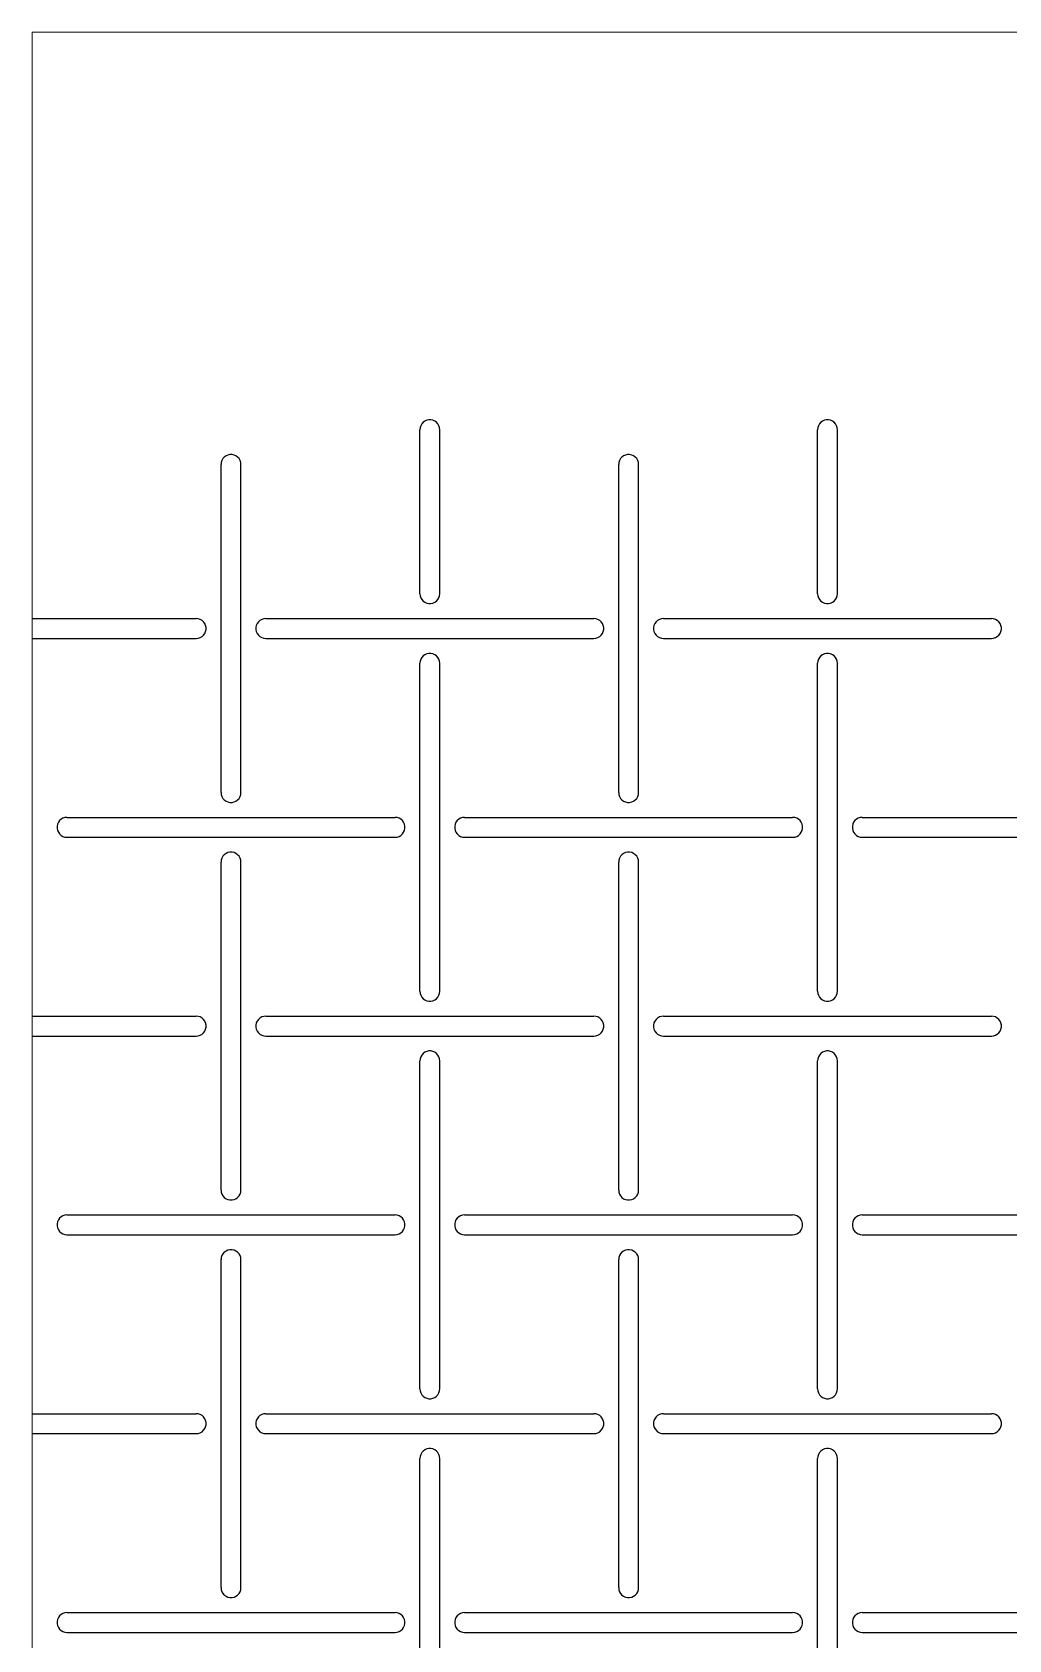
# Model space of a CAD drawing. Header units: metres. Extents: x 0 to 100, y -20 to 320.
# Drawn here: x 0 to 49.1, y 239.1 to 320 of the extents above; entities that cross this region are included whole.
import ezdxf

# ---------------------------------------------------------------- set-up
doc = ezdxf.new("R2010")
doc.units = ezdxf.units.M

msp = doc.modelspace()

# ---------------------------------------------------------------- linework, layer by layer
at = {"lineweight": 0}
for p, q in [((0, -20), (0, 320)), ((0, 320), (100, 320))]:
    msp.add_line(p, q, dxfattribs=at)
for p, q in [((19.511, 300.104), (19.5, 300)), ((19.543, 300.203), (19.511, 300.104)), ((19.595, 300.294), (19.543, 300.203)), ((19.665, 300.372), (19.595, 300.294)), ((19.75, 300.433), (19.665, 300.372)), ((19.845, 300.476), (19.75, 300.433)), ((19.948, 300.497), (19.845, 300.476)), ((20.052, 300.497), (19.948, 300.497)), ((20.155, 300.476), (20.052, 300.497)), ((20.25, 300.433), (20.155, 300.476)), ((20.335, 300.372), (20.25, 300.433)), ((20.405, 300.294), (20.335, 300.372)), ((20.457, 300.203), (20.405, 300.294)), ((20.489, 300.104), (20.457, 300.203)), ((20.5, 300), (20.489, 300.104)), ((39.511, 300.104), (39.5, 300)), ((39.543, 300.203), (39.511, 300.104)), ((39.595, 300.294), (39.543, 300.203)), ((39.665, 300.372), (39.595, 300.294)), ((39.75, 300.433), (39.665, 300.372)), ((39.845, 300.476), (39.75, 300.433)), ((39.948, 300.497), (39.845, 300.476)), ((40.052, 300.497), (39.948, 300.497)), ((40.155, 300.476), (40.052, 300.497)), ((40.25, 300.433), (40.155, 300.476)), ((40.335, 300.372), (40.25, 300.433)), ((40.405, 300.294), (40.335, 300.372)), ((40.457, 300.203), (40.405, 300.294)), ((40.489, 300.104), (40.457, 300.203)), ((40.5, 300), (40.489, 300.104)), ((19.5, 291.75), (19.5, 300)), ((20.5, 291.75), (20.5, 300)), ((39.5, 291.75), (39.5, 300)), ((40.5, 291.75), (40.5, 300)), ((9.543, 298.453), (9.511, 298.354)), ((9.595, 298.544), (9.543, 298.453)), ((9.665, 298.622), (9.595, 298.544)), ((9.75, 298.683), (9.665, 298.622)), ((9.845, 298.726), (9.75, 298.683)), ((9.948, 298.747), (9.845, 298.726)), ((10.052, 298.747), (9.948, 298.747)), ((10.155, 298.726), (10.052, 298.747)), ((10.25, 298.683), (10.155, 298.726)), ((10.335, 298.622), (10.25, 298.683)), ((10.405, 298.544), (10.335, 298.622)), ((10.457, 298.453), (10.405, 298.544)), ((10.489, 298.354), (10.457, 298.453)), ((29.543, 298.453), (29.511, 298.354)), ((29.595, 298.544), (29.543, 298.453)), ((29.665, 298.622), (29.595, 298.544)), ((29.75, 298.683), (29.665, 298.622)), ((29.845, 298.726), (29.75, 298.683)), ((29.948, 298.747), (29.845, 298.726)), ((30.052, 298.747), (29.948, 298.747)), ((30.155, 298.726), (30.052, 298.747)), ((30.25, 298.683), (30.155, 298.726)), ((30.335, 298.622), (30.25, 298.683)), ((30.405, 298.544), (30.335, 298.622)), ((30.457, 298.453), (30.405, 298.544)), ((30.489, 298.354), (30.457, 298.453)), ((9.511, 298.354), (9.5, 298.25)), ((9.5, 281.75), (9.5, 298.25)), ((10.5, 298.25), (10.489, 298.354)), ((10.5, 281.75), (10.5, 298.25)), ((29.511, 298.354), (29.5, 298.25)), ((29.5, 281.75), (29.5, 298.25)), ((30.5, 298.25), (30.489, 298.354)), ((30.5, 281.75), (30.5, 298.25)), ((19.5, 291.75), (19.511, 291.646)), ((19.511, 291.646), (19.543, 291.547)), ((19.543, 291.547), (19.595, 291.456)), ((19.595, 291.456), (19.665, 291.378)), ((19.665, 291.378), (19.75, 291.317)), ((19.75, 291.317), (19.845, 291.274)), ((19.845, 291.274), (19.948, 291.253)), ((19.948, 291.253), (20.052, 291.253)), ((20.052, 291.253), (20.155, 291.274)), ((20.155, 291.274), (20.25, 291.317)), ((20.25, 291.317), (20.335, 291.378)), ((20.335, 291.378), (20.405, 291.456)), ((20.405, 291.456), (20.457, 291.547)), ((20.457, 291.547), (20.489, 291.646)), ((20.489, 291.646), (20.5, 291.75)), ((39.5, 291.75), (39.511, 291.646)), ((39.511, 291.646), (39.543, 291.547)), ((39.543, 291.547), (39.595, 291.456)), ((39.595, 291.456), (39.665, 291.378)), ((39.665, 291.378), (39.75, 291.317)), ((39.75, 291.317), (39.845, 291.274)), ((39.845, 291.274), (39.948, 291.253)), ((39.948, 291.253), (40.052, 291.253)), ((40.052, 291.253), (40.155, 291.274)), ((40.155, 291.274), (40.25, 291.317)), ((40.25, 291.317), (40.335, 291.378)), ((40.335, 291.378), (40.405, 291.456)), ((40.405, 291.456), (40.457, 291.547)), ((40.457, 291.547), (40.489, 291.646)), ((40.489, 291.646), (40.5, 291.75)), ((0, 290.5), (8.25, 290.5)), ((8.354, 290.489), (8.25, 290.5)), ((8.453, 290.457), (8.354, 290.489)), ((8.544, 290.405), (8.453, 290.457)), ((8.622, 290.335), (8.544, 290.405)), ((11.456, 290.405), (11.378, 290.335)), ((11.547, 290.457), (11.456, 290.405)), ((11.646, 290.489), (11.547, 290.457)), ((11.75, 290.5), (11.646, 290.489)), ((11.75, 290.5), (28.25, 290.5)), ((28.354, 290.489), (28.25, 290.5)), ((28.453, 290.457), (28.354, 290.489)), ((28.544, 290.405), (28.453, 290.457)), ((28.622, 290.335), (28.544, 290.405)), ((31.456, 290.405), (31.378, 290.335)), ((31.547, 290.457), (31.456, 290.405)), ((31.646, 290.489), (31.547, 290.457)), ((31.75, 290.5), (31.646, 290.489)), ((31.75, 290.5), (48.25, 290.5)), ((48.354, 290.489), (48.25, 290.5)), ((48.453, 290.457), (48.354, 290.489)), ((48.544, 290.405), (48.453, 290.457)), ((48.622, 290.335), (48.544, 290.405)), ((8.354, 289.511), (8.453, 289.543)), ((8.453, 289.543), (8.544, 289.595)), ((8.544, 289.595), (8.622, 289.665)), ((8.683, 290.25), (8.622, 290.335)), ((8.622, 289.665), (8.683, 289.75)), ((8.726, 290.155), (8.683, 290.25)), ((8.683, 289.75), (8.726, 289.845)), ((8.747, 290.052), (8.726, 290.155)), ((8.726, 289.845), (8.747, 289.948)), ((8.747, 289.948), (8.747, 290.052)), ((11.274, 290.155), (11.253, 290.052)), ((11.253, 290.052), (11.253, 289.948)), ((11.253, 289.948), (11.274, 289.845)), ((11.317, 290.25), (11.274, 290.155)), ((11.274, 289.845), (11.317, 289.75)), ((11.378, 290.335), (11.317, 290.25)), ((11.317, 289.75), (11.378, 289.665)), ((11.378, 289.665), (11.456, 289.595)), ((11.456, 289.595), (11.547, 289.543)), ((11.547, 289.543), (11.646, 289.511)), ((28.354, 289.511), (28.453, 289.543)), ((28.453, 289.543), (28.544, 289.595)), ((28.544, 289.595), (28.622, 289.665)), ((28.683, 290.25), (28.622, 290.335)), ((28.622, 289.665), (28.683, 289.75)), ((28.726, 290.155), (28.683, 290.25)), ((28.683, 289.75), (28.726, 289.845)), ((28.747, 290.052), (28.726, 290.155)), ((28.726, 289.845), (28.747, 289.948)), ((28.747, 289.948), (28.747, 290.052)), ((31.274, 290.155), (31.253, 290.052)), ((31.253, 290.052), (31.253, 289.948)), ((31.253, 289.948), (31.274, 289.845)), ((31.317, 290.25), (31.274, 290.155)), ((31.274, 289.845), (31.317, 289.75)), ((31.378, 290.335), (31.317, 290.25)), ((31.317, 289.75), (31.378, 289.665)), ((31.378, 289.665), (31.456, 289.595)), ((31.456, 289.595), (31.547, 289.543)), ((31.547, 289.543), (31.646, 289.511)), ((48.354, 289.511), (48.453, 289.543)), ((48.453, 289.543), (48.544, 289.595)), ((48.544, 289.595), (48.622, 289.665)), ((48.683, 290.25), (48.622, 290.335)), ((48.622, 289.665), (48.683, 289.75)), ((48.726, 290.155), (48.683, 290.25)), ((48.683, 289.75), (48.726, 289.845)), ((48.747, 290.052), (48.726, 290.155)), ((48.726, 289.845), (48.747, 289.948)), ((48.747, 289.948), (48.747, 290.052)), ((0, 289.5), (8.25, 289.5)), ((8.25, 289.5), (8.354, 289.511)), ((11.646, 289.511), (11.75, 289.5)), ((11.75, 289.5), (28.25, 289.5)), ((19.948, 288.747), (19.845, 288.726)), ((20.052, 288.747), (19.948, 288.747)), ((20.155, 288.726), (20.052, 288.747)), ((28.25, 289.5), (28.354, 289.511)), ((31.646, 289.511), (31.75, 289.5)), ((31.75, 289.5), (48.25, 289.5)), ((39.948, 288.747), (39.845, 288.726)), ((40.052, 288.747), (39.948, 288.747)), ((40.155, 288.726), (40.052, 288.747)), ((48.25, 289.5), (48.354, 289.511)), ((19.511, 288.354), (19.5, 288.25)), ((19.5, 271.75), (19.5, 288.25)), ((19.543, 288.453), (19.511, 288.354)), ((19.595, 288.544), (19.543, 288.453)), ((19.665, 288.622), (19.595, 288.544)), ((19.75, 288.683), (19.665, 288.622)), ((19.845, 288.726), (19.75, 288.683)), ((20.25, 288.683), (20.155, 288.726)), ((20.335, 288.622), (20.25, 288.683)), ((20.405, 288.544), (20.335, 288.622)), ((20.457, 288.453), (20.405, 288.544)), ((20.489, 288.354), (20.457, 288.453)), ((20.5, 288.25), (20.489, 288.354)), ((20.5, 271.75), (20.5, 288.25)), ((39.511, 288.354), (39.5, 288.25)), ((39.5, 271.75), (39.5, 288.25)), ((39.543, 288.453), (39.511, 288.354)), ((39.595, 288.544), (39.543, 288.453)), ((39.665, 288.622), (39.595, 288.544)), ((39.75, 288.683), (39.665, 288.622)), ((39.845, 288.726), (39.75, 288.683)), ((40.25, 288.683), (40.155, 288.726)), ((40.335, 288.622), (40.25, 288.683)), ((40.405, 288.544), (40.335, 288.622)), ((40.457, 288.453), (40.405, 288.544)), ((40.489, 288.354), (40.457, 288.453)), ((40.5, 288.25), (40.489, 288.354)), ((40.5, 271.75), (40.5, 288.25)), ((9.5, 281.75), (9.511, 281.646)), ((9.511, 281.646), (9.543, 281.547)), ((9.543, 281.547), (9.595, 281.456)), ((9.595, 281.456), (9.665, 281.378)), ((10.335, 281.378), (10.405, 281.456)), ((10.405, 281.456), (10.457, 281.547)), ((10.457, 281.547), (10.489, 281.646)), ((10.489, 281.646), (10.5, 281.75)), ((29.5, 281.75), (29.511, 281.646)), ((29.511, 281.646), (29.543, 281.547)), ((29.543, 281.547), (29.595, 281.456)), ((29.595, 281.456), (29.665, 281.378)), ((30.335, 281.378), (30.405, 281.456)), ((30.405, 281.456), (30.457, 281.547)), ((30.457, 281.547), (30.489, 281.646)), ((30.489, 281.646), (30.5, 281.75)), ((9.665, 281.378), (9.75, 281.317)), ((9.75, 281.317), (9.845, 281.274)), ((9.845, 281.274), (9.948, 281.253)), ((9.948, 281.253), (10.052, 281.253)), ((10.052, 281.253), (10.155, 281.274)), ((10.155, 281.274), (10.25, 281.317)), ((10.25, 281.317), (10.335, 281.378)), ((29.665, 281.378), (29.75, 281.317)), ((29.75, 281.317), (29.845, 281.274)), ((29.845, 281.274), (29.948, 281.253)), ((29.948, 281.253), (30.052, 281.253)), ((30.052, 281.253), (30.155, 281.274)), ((30.155, 281.274), (30.25, 281.317)), ((30.25, 281.317), (30.335, 281.378)), ((1.274, 280.155), (1.253, 280.052)), ((1.253, 280.052), (1.253, 279.948)), ((1.253, 279.948), (1.274, 279.845)), ((1.317, 280.25), (1.274, 280.155)), ((1.274, 279.845), (1.317, 279.75)), ((1.378, 280.335), (1.317, 280.25)), ((1.456, 280.405), (1.378, 280.335)), ((1.547, 280.457), (1.456, 280.405)), ((1.646, 280.489), (1.547, 280.457)), ((1.75, 280.5), (1.646, 280.489)), ((1.75, 280.5), (18.25, 280.5)), ((18.354, 280.489), (18.25, 280.5)), ((18.453, 280.457), (18.354, 280.489)), ((18.544, 280.405), (18.453, 280.457)), ((18.622, 280.335), (18.544, 280.405)), ((18.683, 280.25), (18.622, 280.335)), ((18.726, 280.155), (18.683, 280.25)), ((18.683, 279.75), (18.726, 279.845)), ((18.747, 280.052), (18.726, 280.155)), ((18.726, 279.845), (18.747, 279.948)), ((18.747, 279.948), (18.747, 280.052)), ((21.274, 280.155), (21.253, 280.052)), ((21.253, 280.052), (21.253, 279.948)), ((21.253, 279.948), (21.274, 279.845)), ((21.317, 280.25), (21.274, 280.155)), ((21.274, 279.845), (21.317, 279.75)), ((21.378, 280.335), (21.317, 280.25)), ((21.456, 280.405), (21.378, 280.335)), ((21.547, 280.457), (21.456, 280.405)), ((21.646, 280.489), (21.547, 280.457)), ((21.75, 280.5), (21.646, 280.489)), ((21.75, 280.5), (38.25, 280.5)), ((38.354, 280.489), (38.25, 280.5)), ((38.453, 280.457), (38.354, 280.489)), ((38.544, 280.405), (38.453, 280.457)), ((38.622, 280.335), (38.544, 280.405)), ((38.683, 280.25), (38.622, 280.335)), ((38.726, 280.155), (38.683, 280.25)), ((38.683, 279.75), (38.726, 279.845)), ((38.747, 280.052), (38.726, 280.155)), ((38.726, 279.845), (38.747, 279.948)), ((38.747, 279.948), (38.747, 280.052)), ((41.274, 280.155), (41.253, 280.052)), ((41.253, 280.052), (41.253, 279.948)), ((41.253, 279.948), (41.274, 279.845)), ((41.317, 280.25), (41.274, 280.155)), ((41.274, 279.845), (41.317, 279.75)), ((41.378, 280.335), (41.317, 280.25)), ((41.456, 280.405), (41.378, 280.335)), ((41.547, 280.457), (41.456, 280.405)), ((41.646, 280.489), (41.547, 280.457)), ((41.75, 280.5), (41.646, 280.489)), ((41.75, 280.5), (58.25, 280.5)), ((1.317, 279.75), (1.378, 279.665)), ((1.378, 279.665), (1.456, 279.595)), ((1.456, 279.595), (1.547, 279.543)), ((1.547, 279.543), (1.646, 279.511)), ((1.646, 279.511), (1.75, 279.5)), ((1.75, 279.5), (18.25, 279.5)), ((18.25, 279.5), (18.354, 279.511)), ((18.354, 279.511), (18.453, 279.543)), ((18.453, 279.543), (18.544, 279.595)), ((18.544, 279.595), (18.622, 279.665)), ((18.622, 279.665), (18.683, 279.75)), ((21.317, 279.75), (21.378, 279.665)), ((21.378, 279.665), (21.456, 279.595)), ((21.456, 279.595), (21.547, 279.543)), ((21.547, 279.543), (21.646, 279.511)), ((21.646, 279.511), (21.75, 279.5)), ((21.75, 279.5), (38.25, 279.5)), ((38.25, 279.5), (38.354, 279.511)), ((38.354, 279.511), (38.453, 279.543)), ((38.453, 279.543), (38.544, 279.595)), ((38.544, 279.595), (38.622, 279.665)), ((38.622, 279.665), (38.683, 279.75)), ((41.317, 279.75), (41.378, 279.665)), ((41.378, 279.665), (41.456, 279.595)), ((41.456, 279.595), (41.547, 279.543)), ((41.547, 279.543), (41.646, 279.511)), ((41.646, 279.511), (41.75, 279.5)), ((41.75, 279.5), (58.25, 279.5)), ((9.511, 278.354), (9.5, 278.25)), ((9.5, 261.75), (9.5, 278.25)), ((9.543, 278.453), (9.511, 278.354)), ((9.595, 278.544), (9.543, 278.453)), ((9.665, 278.622), (9.595, 278.544)), ((9.75, 278.683), (9.665, 278.622)), ((9.845, 278.726), (9.75, 278.683)), ((9.948, 278.747), (9.845, 278.726)), ((10.052, 278.747), (9.948, 278.747)), ((10.155, 278.726), (10.052, 278.747)), ((10.25, 278.683), (10.155, 278.726)), ((10.335, 278.622), (10.25, 278.683)), ((10.405, 278.544), (10.335, 278.622)), ((10.457, 278.453), (10.405, 278.544)), ((10.489, 278.354), (10.457, 278.453)), ((10.5, 278.25), (10.489, 278.354)), ((10.5, 261.75), (10.5, 278.25)), ((29.511, 278.354), (29.5, 278.25)), ((29.5, 261.75), (29.5, 278.25)), ((29.543, 278.453), (29.511, 278.354)), ((29.595, 278.544), (29.543, 278.453)), ((29.665, 278.622), (29.595, 278.544)), ((29.75, 278.683), (29.665, 278.622)), ((29.845, 278.726), (29.75, 278.683)), ((29.948, 278.747), (29.845, 278.726)), ((30.052, 278.747), (29.948, 278.747)), ((30.155, 278.726), (30.052, 278.747)), ((30.25, 278.683), (30.155, 278.726)), ((30.335, 278.622), (30.25, 278.683)), ((30.405, 278.544), (30.335, 278.622)), ((30.457, 278.453), (30.405, 278.544)), ((30.489, 278.354), (30.457, 278.453)), ((30.5, 278.25), (30.489, 278.354)), ((30.5, 261.75), (30.5, 278.25)), ((19.5, 271.75), (19.511, 271.646)), ((20.489, 271.646), (20.5, 271.75)), ((39.5, 271.75), (39.511, 271.646)), ((40.489, 271.646), (40.5, 271.75)), ((19.511, 271.646), (19.543, 271.547)), ((19.543, 271.547), (19.595, 271.456)), ((19.595, 271.456), (19.665, 271.378)), ((19.665, 271.378), (19.75, 271.317)), ((19.75, 271.317), (19.845, 271.274)), ((19.845, 271.274), (19.948, 271.253)), ((19.948, 271.253), (20.052, 271.253)), ((20.052, 271.253), (20.155, 271.274)), ((20.155, 271.274), (20.25, 271.317)), ((20.25, 271.317), (20.335, 271.378)), ((20.335, 271.378), (20.405, 271.456)), ((20.405, 271.456), (20.457, 271.547)), ((20.457, 271.547), (20.489, 271.646)), ((39.511, 271.646), (39.543, 271.547)), ((39.543, 271.547), (39.595, 271.456)), ((39.595, 271.456), (39.665, 271.378)), ((39.665, 271.378), (39.75, 271.317)), ((39.75, 271.317), (39.845, 271.274)), ((39.845, 271.274), (39.948, 271.253)), ((39.948, 271.253), (40.052, 271.253)), ((40.052, 271.253), (40.155, 271.274)), ((40.155, 271.274), (40.25, 271.317)), ((40.25, 271.317), (40.335, 271.378)), ((40.335, 271.378), (40.405, 271.456)), ((40.405, 271.456), (40.457, 271.547)), ((40.457, 271.547), (40.489, 271.646)), ((0, 270.5), (8.25, 270.5)), ((8.354, 270.489), (8.25, 270.5)), ((8.453, 270.457), (8.354, 270.489)), ((8.544, 270.405), (8.453, 270.457)), ((8.622, 270.335), (8.544, 270.405)), ((8.683, 270.25), (8.622, 270.335)), ((8.726, 270.155), (8.683, 270.25)), ((8.747, 270.052), (8.726, 270.155)), ((11.274, 270.155), (11.253, 270.052)), ((11.317, 270.25), (11.274, 270.155)), ((11.378, 270.335), (11.317, 270.25)), ((11.456, 270.405), (11.378, 270.335)), ((11.547, 270.457), (11.456, 270.405)), ((11.646, 270.489), (11.547, 270.457)), ((11.75, 270.5), (11.646, 270.489)), ((11.75, 270.5), (28.25, 270.5)), ((28.354, 270.489), (28.25, 270.5)), ((28.453, 270.457), (28.354, 270.489)), ((28.544, 270.405), (28.453, 270.457)), ((28.622, 270.335), (28.544, 270.405)), ((28.683, 270.25), (28.622, 270.335)), ((28.726, 270.155), (28.683, 270.25)), ((28.747, 270.052), (28.726, 270.155)), ((31.274, 270.155), (31.253, 270.052)), ((31.317, 270.25), (31.274, 270.155)), ((31.378, 270.335), (31.317, 270.25)), ((31.456, 270.405), (31.378, 270.335)), ((31.547, 270.457), (31.456, 270.405)), ((31.646, 270.489), (31.547, 270.457)), ((31.75, 270.5), (31.646, 270.489)), ((31.75, 270.5), (48.25, 270.5)), ((48.354, 270.489), (48.25, 270.5)), ((48.453, 270.457), (48.354, 270.489)), ((48.544, 270.405), (48.453, 270.457)), ((48.622, 270.335), (48.544, 270.405)), ((48.683, 270.25), (48.622, 270.335)), ((48.726, 270.155), (48.683, 270.25)), ((48.747, 270.052), (48.726, 270.155)), ((0, 269.5), (8.25, 269.5)), ((8.25, 269.5), (8.354, 269.511)), ((8.354, 269.511), (8.453, 269.543)), ((8.453, 269.543), (8.544, 269.595)), ((8.544, 269.595), (8.622, 269.665)), ((8.622, 269.665), (8.683, 269.75)), ((8.683, 269.75), (8.726, 269.845)), ((8.726, 269.845), (8.747, 269.948)), ((8.747, 269.948), (8.747, 270.052)), ((11.253, 270.052), (11.253, 269.948)), ((11.253, 269.948), (11.274, 269.845)), ((11.274, 269.845), (11.317, 269.75)), ((11.317, 269.75), (11.378, 269.665)), ((11.378, 269.665), (11.456, 269.595)), ((11.456, 269.595), (11.547, 269.543)), ((11.547, 269.543), (11.646, 269.511)), ((11.646, 269.511), (11.75, 269.5)), ((11.75, 269.5), (28.25, 269.5)), ((28.25, 269.5), (28.354, 269.511)), ((28.354, 269.511), (28.453, 269.543)), ((28.453, 269.543), (28.544, 269.595)), ((28.544, 269.595), (28.622, 269.665)), ((28.622, 269.665), (28.683, 269.75)), ((28.683, 269.75), (28.726, 269.845)), ((28.726, 269.845), (28.747, 269.948)), ((28.747, 269.948), (28.747, 270.052)), ((31.253, 270.052), (31.253, 269.948)), ((31.253, 269.948), (31.274, 269.845)), ((31.274, 269.845), (31.317, 269.75)), ((31.317, 269.75), (31.378, 269.665)), ((31.378, 269.665), (31.456, 269.595)), ((31.456, 269.595), (31.547, 269.543)), ((31.547, 269.543), (31.646, 269.511)), ((31.646, 269.511), (31.75, 269.5)), ((31.75, 269.5), (48.25, 269.5)), ((48.25, 269.5), (48.354, 269.511)), ((48.354, 269.511), (48.453, 269.543)), ((48.453, 269.543), (48.544, 269.595)), ((48.544, 269.595), (48.622, 269.665)), ((48.622, 269.665), (48.683, 269.75)), ((48.683, 269.75), (48.726, 269.845)), ((48.726, 269.845), (48.747, 269.948)), ((48.747, 269.948), (48.747, 270.052)), ((19.595, 268.544), (19.543, 268.453)), ((19.665, 268.622), (19.595, 268.544)), ((19.75, 268.683), (19.665, 268.622)), ((19.845, 268.726), (19.75, 268.683)), ((19.948, 268.747), (19.845, 268.726)), ((20.052, 268.747), (19.948, 268.747)), ((20.155, 268.726), (20.052, 268.747)), ((20.25, 268.683), (20.155, 268.726)), ((20.335, 268.622), (20.25, 268.683)), ((20.405, 268.544), (20.335, 268.622)), ((20.457, 268.453), (20.405, 268.544)), ((39.595, 268.544), (39.543, 268.453)), ((39.665, 268.622), (39.595, 268.544)), ((39.75, 268.683), (39.665, 268.622)), ((39.845, 268.726), (39.75, 268.683)), ((39.948, 268.747), (39.845, 268.726)), ((40.052, 268.747), (39.948, 268.747)), ((40.155, 268.726), (40.052, 268.747)), ((40.25, 268.683), (40.155, 268.726)), ((40.335, 268.622), (40.25, 268.683)), ((40.405, 268.544), (40.335, 268.622)), ((40.457, 268.453), (40.405, 268.544)), ((19.511, 268.354), (19.5, 268.25)), ((19.5, 251.75), (19.5, 268.25)), ((19.543, 268.453), (19.511, 268.354)), ((20.489, 268.354), (20.457, 268.453)), ((20.5, 268.25), (20.489, 268.354)), ((20.5, 251.75), (20.5, 268.25)), ((39.511, 268.354), (39.5, 268.25)), ((39.5, 251.75), (39.5, 268.25)), ((39.543, 268.453), (39.511, 268.354)), ((40.489, 268.354), (40.457, 268.453)), ((40.5, 268.25), (40.489, 268.354)), ((40.5, 251.75), (40.5, 268.25)), ((9.5, 261.75), (9.511, 261.646)), ((9.511, 261.646), (9.543, 261.547)), ((9.543, 261.547), (9.595, 261.456)), ((9.595, 261.456), (9.665, 261.378)), ((9.665, 261.378), (9.75, 261.317)), ((9.75, 261.317), (9.845, 261.274)), ((9.845, 261.274), (9.948, 261.253)), ((9.948, 261.253), (10.052, 261.253)), ((10.052, 261.253), (10.155, 261.274)), ((10.155, 261.274), (10.25, 261.317)), ((10.25, 261.317), (10.335, 261.378)), ((10.335, 261.378), (10.405, 261.456)), ((10.405, 261.456), (10.457, 261.547)), ((10.457, 261.547), (10.489, 261.646)), ((10.489, 261.646), (10.5, 261.75)), ((29.5, 261.75), (29.511, 261.646)), ((29.511, 261.646), (29.543, 261.547)), ((29.543, 261.547), (29.595, 261.456)), ((29.595, 261.456), (29.665, 261.378)), ((29.665, 261.378), (29.75, 261.317)), ((29.75, 261.317), (29.845, 261.274)), ((29.845, 261.274), (29.948, 261.253)), ((29.948, 261.253), (30.052, 261.253)), ((30.052, 261.253), (30.155, 261.274)), ((30.155, 261.274), (30.25, 261.317)), ((30.25, 261.317), (30.335, 261.378)), ((30.335, 261.378), (30.405, 261.456)), ((30.405, 261.456), (30.457, 261.547)), ((30.457, 261.547), (30.489, 261.646)), ((30.489, 261.646), (30.5, 261.75)), ((1.547, 260.457), (1.456, 260.405)), ((1.646, 260.489), (1.547, 260.457)), ((1.75, 260.5), (1.646, 260.489)), ((1.75, 260.5), (18.25, 260.5)), ((18.354, 260.489), (18.25, 260.5)), ((18.453, 260.457), (18.354, 260.489)), ((18.544, 260.405), (18.453, 260.457)), ((21.547, 260.457), (21.456, 260.405)), ((21.646, 260.489), (21.547, 260.457)), ((21.75, 260.5), (21.646, 260.489)), ((21.75, 260.5), (38.25, 260.5)), ((38.354, 260.489), (38.25, 260.5)), ((38.453, 260.457), (38.354, 260.489)), ((38.544, 260.405), (38.453, 260.457)), ((41.547, 260.457), (41.456, 260.405)), ((41.646, 260.489), (41.547, 260.457)), ((41.75, 260.5), (41.646, 260.489)), ((41.75, 260.5), (58.25, 260.5)), ((1.274, 260.155), (1.253, 260.052)), ((1.253, 260.052), (1.253, 259.948)), ((1.253, 259.948), (1.274, 259.845)), ((1.317, 260.25), (1.274, 260.155)), ((1.274, 259.845), (1.317, 259.75)), ((1.378, 260.335), (1.317, 260.25)), ((1.317, 259.75), (1.378, 259.665)), ((1.456, 260.405), (1.378, 260.335)), ((1.378, 259.665), (1.456, 259.595)), ((18.622, 260.335), (18.544, 260.405)), ((18.544, 259.595), (18.622, 259.665)), ((18.683, 260.25), (18.622, 260.335)), ((18.622, 259.665), (18.683, 259.75)), ((18.726, 260.155), (18.683, 260.25)), ((18.683, 259.75), (18.726, 259.845)), ((18.747, 260.052), (18.726, 260.155)), ((18.726, 259.845), (18.747, 259.948)), ((18.747, 259.948), (18.747, 260.052)), ((21.274, 260.155), (21.253, 260.052)), ((21.253, 260.052), (21.253, 259.948)), ((21.253, 259.948), (21.274, 259.845)), ((21.317, 260.25), (21.274, 260.155)), ((21.274, 259.845), (21.317, 259.75)), ((21.378, 260.335), (21.317, 260.25)), ((21.317, 259.75), (21.378, 259.665)), ((21.456, 260.405), (21.378, 260.335)), ((21.378, 259.665), (21.456, 259.595)), ((38.622, 260.335), (38.544, 260.405)), ((38.544, 259.595), (38.622, 259.665)), ((38.683, 260.25), (38.622, 260.335)), ((38.622, 259.665), (38.683, 259.75)), ((38.726, 260.155), (38.683, 260.25)), ((38.683, 259.75), (38.726, 259.845)), ((38.747, 260.052), (38.726, 260.155)), ((38.726, 259.845), (38.747, 259.948)), ((38.747, 259.948), (38.747, 260.052)), ((41.274, 260.155), (41.253, 260.052)), ((41.253, 260.052), (41.253, 259.948)), ((41.253, 259.948), (41.274, 259.845)), ((41.317, 260.25), (41.274, 260.155)), ((41.274, 259.845), (41.317, 259.75)), ((41.378, 260.335), (41.317, 260.25)), ((41.317, 259.75), (41.378, 259.665)), ((41.456, 260.405), (41.378, 260.335)), ((41.378, 259.665), (41.456, 259.595)), ((1.456, 259.595), (1.547, 259.543)), ((1.547, 259.543), (1.646, 259.511)), ((1.646, 259.511), (1.75, 259.5)), ((1.75, 259.5), (18.25, 259.5)), ((18.25, 259.5), (18.354, 259.511)), ((18.354, 259.511), (18.453, 259.543)), ((18.453, 259.543), (18.544, 259.595)), ((21.456, 259.595), (21.547, 259.543)), ((21.547, 259.543), (21.646, 259.511)), ((21.646, 259.511), (21.75, 259.5)), ((21.75, 259.5), (38.25, 259.5)), ((38.25, 259.5), (38.354, 259.511)), ((38.354, 259.511), (38.453, 259.543)), ((38.453, 259.543), (38.544, 259.595)), ((41.456, 259.595), (41.547, 259.543)), ((41.547, 259.543), (41.646, 259.511)), ((41.646, 259.511), (41.75, 259.5)), ((41.75, 259.5), (58.25, 259.5)), ((9.511, 258.354), (9.5, 258.25)), ((9.5, 241.75), (9.5, 258.25)), ((9.543, 258.453), (9.511, 258.354)), ((9.595, 258.544), (9.543, 258.453)), ((9.665, 258.622), (9.595, 258.544)), ((9.75, 258.683), (9.665, 258.622)), ((9.845, 258.726), (9.75, 258.683)), ((9.948, 258.747), (9.845, 258.726)), ((10.052, 258.747), (9.948, 258.747)), ((10.155, 258.726), (10.052, 258.747)), ((10.25, 258.683), (10.155, 258.726)), ((10.335, 258.622), (10.25, 258.683)), ((10.405, 258.544), (10.335, 258.622)), ((10.457, 258.453), (10.405, 258.544)), ((10.489, 258.354), (10.457, 258.453)), ((10.5, 258.25), (10.489, 258.354)), ((10.5, 241.75), (10.5, 258.25)), ((29.511, 258.354), (29.5, 258.25)), ((29.5, 241.75), (29.5, 258.25)), ((29.543, 258.453), (29.511, 258.354)), ((29.595, 258.544), (29.543, 258.453)), ((29.665, 258.622), (29.595, 258.544)), ((29.75, 258.683), (29.665, 258.622)), ((29.845, 258.726), (29.75, 258.683)), ((29.948, 258.747), (29.845, 258.726)), ((30.052, 258.747), (29.948, 258.747)), ((30.155, 258.726), (30.052, 258.747)), ((30.25, 258.683), (30.155, 258.726)), ((30.335, 258.622), (30.25, 258.683)), ((30.405, 258.544), (30.335, 258.622)), ((30.457, 258.453), (30.405, 258.544)), ((30.489, 258.354), (30.457, 258.453)), ((30.5, 258.25), (30.489, 258.354)), ((30.5, 241.75), (30.5, 258.25)), ((19.5, 251.75), (19.511, 251.646)), ((19.511, 251.646), (19.543, 251.547)), ((19.543, 251.547), (19.595, 251.456)), ((20.405, 251.456), (20.457, 251.547)), ((20.457, 251.547), (20.489, 251.646)), ((20.489, 251.646), (20.5, 251.75)), ((39.5, 251.75), (39.511, 251.646)), ((39.511, 251.646), (39.543, 251.547)), ((39.543, 251.547), (39.595, 251.456)), ((40.405, 251.456), (40.457, 251.547)), ((40.457, 251.547), (40.489, 251.646)), ((40.489, 251.646), (40.5, 251.75)), ((19.595, 251.456), (19.665, 251.378)), ((19.665, 251.378), (19.75, 251.317)), ((19.75, 251.317), (19.845, 251.274)), ((19.845, 251.274), (19.948, 251.253)), ((19.948, 251.253), (20.052, 251.253)), ((20.052, 251.253), (20.155, 251.274)), ((20.155, 251.274), (20.25, 251.317)), ((20.25, 251.317), (20.335, 251.378)), ((20.335, 251.378), (20.405, 251.456)), ((39.595, 251.456), (39.665, 251.378)), ((39.665, 251.378), (39.75, 251.317)), ((39.75, 251.317), (39.845, 251.274)), ((39.845, 251.274), (39.948, 251.253)), ((39.948, 251.253), (40.052, 251.253)), ((40.052, 251.253), (40.155, 251.274)), ((40.155, 251.274), (40.25, 251.317)), ((40.25, 251.317), (40.335, 251.378)), ((40.335, 251.378), (40.405, 251.456)), ((0, 250.5), (8.25, 250.5)), ((8.354, 250.489), (8.25, 250.5)), ((8.453, 250.457), (8.354, 250.489)), ((8.544, 250.405), (8.453, 250.457)), ((8.622, 250.335), (8.544, 250.405)), ((8.683, 250.25), (8.622, 250.335)), ((8.726, 250.155), (8.683, 250.25)), ((8.747, 250.052), (8.726, 250.155)), ((8.726, 249.845), (8.747, 249.948)), ((8.747, 249.948), (8.747, 250.052)), ((11.274, 250.155), (11.253, 250.052)), ((11.253, 250.052), (11.253, 249.948)), ((11.253, 249.948), (11.274, 249.845)), ((11.317, 250.25), (11.274, 250.155)), ((11.378, 250.335), (11.317, 250.25)), ((11.456, 250.405), (11.378, 250.335)), ((11.547, 250.457), (11.456, 250.405)), ((11.646, 250.489), (11.547, 250.457)), ((11.75, 250.5), (11.646, 250.489)), ((11.75, 250.5), (28.25, 250.5)), ((28.354, 250.489), (28.25, 250.5)), ((28.453, 250.457), (28.354, 250.489)), ((28.544, 250.405), (28.453, 250.457)), ((28.622, 250.335), (28.544, 250.405)), ((28.683, 250.25), (28.622, 250.335)), ((28.726, 250.155), (28.683, 250.25)), ((28.747, 250.052), (28.726, 250.155)), ((28.726, 249.845), (28.747, 249.948)), ((28.747, 249.948), (28.747, 250.052)), ((31.274, 250.155), (31.253, 250.052)), ((31.253, 250.052), (31.253, 249.948)), ((31.253, 249.948), (31.274, 249.845)), ((31.317, 250.25), (31.274, 250.155)), ((31.378, 250.335), (31.317, 250.25)), ((31.456, 250.405), (31.378, 250.335)), ((31.547, 250.457), (31.456, 250.405)), ((31.646, 250.489), (31.547, 250.457)), ((31.75, 250.5), (31.646, 250.489)), ((31.75, 250.5), (48.25, 250.5)), ((48.354, 250.489), (48.25, 250.5)), ((48.453, 250.457), (48.354, 250.489)), ((48.544, 250.405), (48.453, 250.457)), ((48.622, 250.335), (48.544, 250.405)), ((48.683, 250.25), (48.622, 250.335)), ((48.726, 250.155), (48.683, 250.25)), ((48.747, 250.052), (48.726, 250.155)), ((48.726, 249.845), (48.747, 249.948)), ((48.747, 249.948), (48.747, 250.052)), ((0, 249.5), (8.25, 249.5)), ((8.25, 249.5), (8.354, 249.511)), ((8.354, 249.511), (8.453, 249.543)), ((8.453, 249.543), (8.544, 249.595)), ((8.544, 249.595), (8.622, 249.665)), ((8.622, 249.665), (8.683, 249.75)), ((8.683, 249.75), (8.726, 249.845)), ((11.274, 249.845), (11.317, 249.75)), ((11.317, 249.75), (11.378, 249.665)), ((11.378, 249.665), (11.456, 249.595)), ((11.456, 249.595), (11.547, 249.543)), ((11.547, 249.543), (11.646, 249.511)), ((11.646, 249.511), (11.75, 249.5)), ((11.75, 249.5), (28.25, 249.5)), ((28.25, 249.5), (28.354, 249.511)), ((28.354, 249.511), (28.453, 249.543)), ((28.453, 249.543), (28.544, 249.595)), ((28.544, 249.595), (28.622, 249.665)), ((28.622, 249.665), (28.683, 249.75)), ((28.683, 249.75), (28.726, 249.845)), ((31.274, 249.845), (31.317, 249.75)), ((31.317, 249.75), (31.378, 249.665)), ((31.378, 249.665), (31.456, 249.595)), ((31.456, 249.595), (31.547, 249.543)), ((31.547, 249.543), (31.646, 249.511)), ((31.646, 249.511), (31.75, 249.5)), ((31.75, 249.5), (48.25, 249.5)), ((48.25, 249.5), (48.354, 249.511)), ((48.354, 249.511), (48.453, 249.543)), ((48.453, 249.543), (48.544, 249.595)), ((48.544, 249.595), (48.622, 249.665)), ((48.622, 249.665), (48.683, 249.75)), ((48.683, 249.75), (48.726, 249.845)), ((19.511, 248.354), (19.5, 248.25)), ((19.543, 248.453), (19.511, 248.354)), ((19.595, 248.544), (19.543, 248.453)), ((19.665, 248.622), (19.595, 248.544)), ((19.75, 248.683), (19.665, 248.622)), ((19.845, 248.726), (19.75, 248.683)), ((19.948, 248.747), (19.845, 248.726)), ((20.052, 248.747), (19.948, 248.747)), ((20.155, 248.726), (20.052, 248.747)), ((20.25, 248.683), (20.155, 248.726)), ((20.335, 248.622), (20.25, 248.683)), ((20.405, 248.544), (20.335, 248.622)), ((20.457, 248.453), (20.405, 248.544)), ((20.489, 248.354), (20.457, 248.453)), ((20.5, 248.25), (20.489, 248.354)), ((39.511, 248.354), (39.5, 248.25)), ((39.543, 248.453), (39.511, 248.354)), ((39.595, 248.544), (39.543, 248.453)), ((39.665, 248.622), (39.595, 248.544)), ((39.75, 248.683), (39.665, 248.622)), ((39.845, 248.726), (39.75, 248.683)), ((39.948, 248.747), (39.845, 248.726)), ((40.052, 248.747), (39.948, 248.747)), ((40.155, 248.726), (40.052, 248.747)), ((40.25, 248.683), (40.155, 248.726)), ((40.335, 248.622), (40.25, 248.683)), ((40.405, 248.544), (40.335, 248.622)), ((40.457, 248.453), (40.405, 248.544)), ((40.489, 248.354), (40.457, 248.453)), ((40.5, 248.25), (40.489, 248.354)), ((19.5, 231.75), (19.5, 248.25)), ((20.5, 231.75), (20.5, 248.25)), ((39.5, 231.75), (39.5, 248.25)), ((40.5, 231.75), (40.5, 248.25)), ((9.5, 241.75), (9.511, 241.646)), ((9.511, 241.646), (9.543, 241.547)), ((9.543, 241.547), (9.595, 241.456)), ((9.595, 241.456), (9.665, 241.378)), ((9.665, 241.378), (9.75, 241.317)), ((9.75, 241.317), (9.845, 241.274)), ((9.845, 241.274), (9.948, 241.253)), ((9.948, 241.253), (10.052, 241.253)), ((10.052, 241.253), (10.155, 241.274)), ((10.155, 241.274), (10.25, 241.317)), ((10.25, 241.317), (10.335, 241.378)), ((10.335, 241.378), (10.405, 241.456)), ((10.405, 241.456), (10.457, 241.547)), ((10.457, 241.547), (10.489, 241.646)), ((10.489, 241.646), (10.5, 241.75)), ((29.5, 241.75), (29.511, 241.646)), ((29.511, 241.646), (29.543, 241.547)), ((29.543, 241.547), (29.595, 241.456)), ((29.595, 241.456), (29.665, 241.378)), ((29.665, 241.378), (29.75, 241.317)), ((29.75, 241.317), (29.845, 241.274)), ((29.845, 241.274), (29.948, 241.253)), ((29.948, 241.253), (30.052, 241.253)), ((30.052, 241.253), (30.155, 241.274)), ((30.155, 241.274), (30.25, 241.317)), ((30.25, 241.317), (30.335, 241.378)), ((30.335, 241.378), (30.405, 241.456)), ((30.405, 241.456), (30.457, 241.547)), ((30.457, 241.547), (30.489, 241.646)), ((30.489, 241.646), (30.5, 241.75)), ((1.317, 240.25), (1.274, 240.155)), ((1.378, 240.335), (1.317, 240.25)), ((1.456, 240.405), (1.378, 240.335)), ((1.547, 240.457), (1.456, 240.405)), ((1.646, 240.489), (1.547, 240.457)), ((1.75, 240.5), (1.646, 240.489)), ((1.75, 240.5), (18.25, 240.5)), ((18.354, 240.489), (18.25, 240.5)), ((18.453, 240.457), (18.354, 240.489)), ((18.544, 240.405), (18.453, 240.457)), ((18.622, 240.335), (18.544, 240.405)), ((18.683, 240.25), (18.622, 240.335)), ((18.726, 240.155), (18.683, 240.25)), ((21.317, 240.25), (21.274, 240.155)), ((21.378, 240.335), (21.317, 240.25)), ((21.456, 240.405), (21.378, 240.335)), ((21.547, 240.457), (21.456, 240.405)), ((21.646, 240.489), (21.547, 240.457)), ((21.75, 240.5), (21.646, 240.489)), ((21.75, 240.5), (38.25, 240.5)), ((38.354, 240.489), (38.25, 240.5)), ((38.453, 240.457), (38.354, 240.489)), ((38.544, 240.405), (38.453, 240.457)), ((38.622, 240.335), (38.544, 240.405)), ((38.683, 240.25), (38.622, 240.335)), ((38.726, 240.155), (38.683, 240.25)), ((41.317, 240.25), (41.274, 240.155)), ((41.378, 240.335), (41.317, 240.25)), ((41.456, 240.405), (41.378, 240.335)), ((41.547, 240.457), (41.456, 240.405)), ((41.646, 240.489), (41.547, 240.457)), ((41.75, 240.5), (41.646, 240.489)), ((41.75, 240.5), (58.25, 240.5)), ((1.274, 240.155), (1.253, 240.052)), ((1.253, 240.052), (1.253, 239.948)), ((1.253, 239.948), (1.274, 239.845)), ((1.274, 239.845), (1.317, 239.75)), ((1.317, 239.75), (1.378, 239.665)), ((1.378, 239.665), (1.456, 239.595)), ((1.456, 239.595), (1.547, 239.543)), ((1.547, 239.543), (1.646, 239.511)), ((1.646, 239.511), (1.75, 239.5)), ((1.75, 239.5), (18.25, 239.5)), ((18.25, 239.5), (18.354, 239.511)), ((18.354, 239.511), (18.453, 239.543)), ((18.453, 239.543), (18.544, 239.595)), ((18.544, 239.595), (18.622, 239.665)), ((18.622, 239.665), (18.683, 239.75)), ((18.683, 239.75), (18.726, 239.845)), ((18.747, 240.052), (18.726, 240.155)), ((18.726, 239.845), (18.747, 239.948)), ((18.747, 239.948), (18.747, 240.052)), ((21.274, 240.155), (21.253, 240.052)), ((21.253, 240.052), (21.253, 239.948)), ((21.253, 239.948), (21.274, 239.845)), ((21.274, 239.845), (21.317, 239.75)), ((21.317, 239.75), (21.378, 239.665)), ((21.378, 239.665), (21.456, 239.595)), ((21.456, 239.595), (21.547, 239.543)), ((21.547, 239.543), (21.646, 239.511)), ((21.646, 239.511), (21.75, 239.5)), ((21.75, 239.5), (38.25, 239.5)), ((38.25, 239.5), (38.354, 239.511)), ((38.354, 239.511), (38.453, 239.543)), ((38.453, 239.543), (38.544, 239.595)), ((38.544, 239.595), (38.622, 239.665)), ((38.622, 239.665), (38.683, 239.75)), ((38.683, 239.75), (38.726, 239.845)), ((38.747, 240.052), (38.726, 240.155)), ((38.726, 239.845), (38.747, 239.948)), ((38.747, 239.948), (38.747, 240.052)), ((41.274, 240.155), (41.253, 240.052)), ((41.253, 240.052), (41.253, 239.948)), ((41.253, 239.948), (41.274, 239.845)), ((41.274, 239.845), (41.317, 239.75)), ((41.317, 239.75), (41.378, 239.665)), ((41.378, 239.665), (41.456, 239.595)), ((41.456, 239.595), (41.547, 239.543)), ((41.547, 239.543), (41.646, 239.511)), ((41.646, 239.511), (41.75, 239.5)), ((41.75, 239.5), (58.25, 239.5))]:
    msp.add_line(p, q)

doc.saveas('drawing.dxf')
